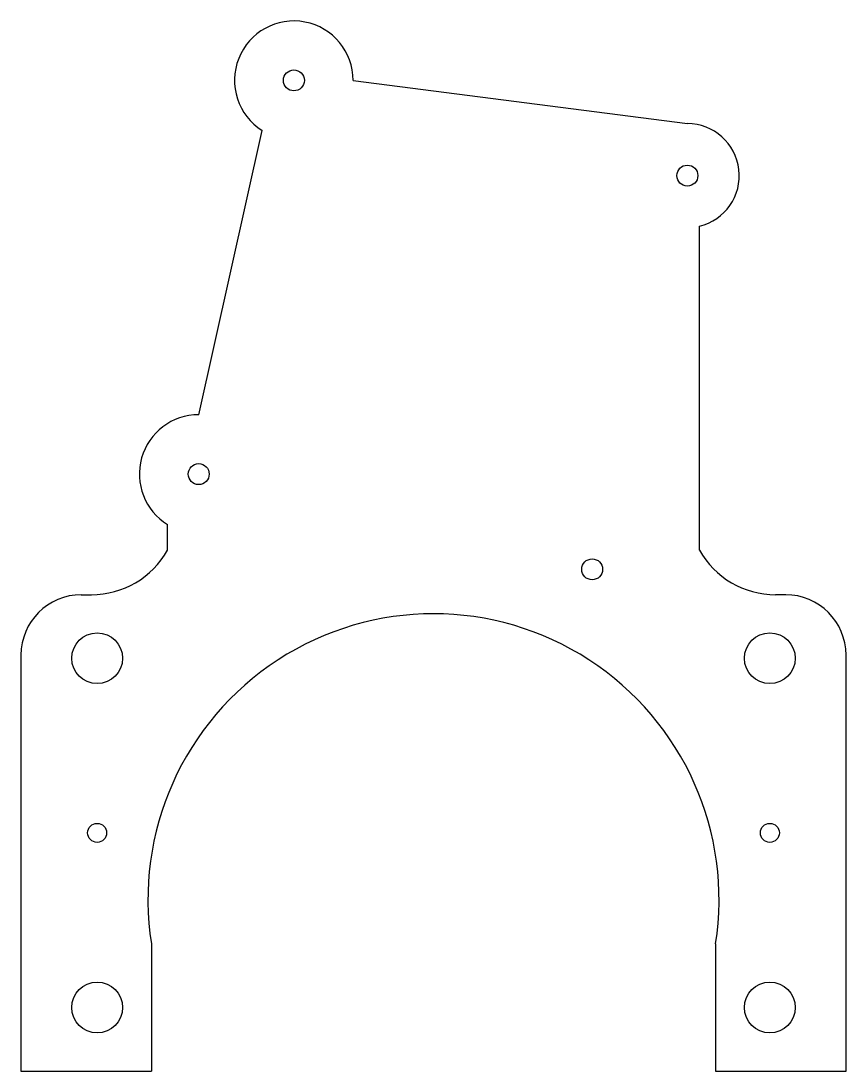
# Model space of a CAD drawing. Header units: millimetres. Extents: x -130 to 0, y 0 to 165.
import ezdxf

# ---------------------------------------------------------------- set-up
doc = ezdxf.new("R2010")
doc.units = ezdxf.units.MM
doc.layers.add('Sketch', color=7, linetype='CONTINUOUS')

msp = doc.modelspace()

# ---------------------------------------------------------------- linework, layer by layer
at = {"layer": 'Sketch'}
for p, q in [((-77.6504, 156), (-25, 149.186)), ((-102, 103.35), (-92, 148.1)), ((-23.1001, 82.0371), (-23.1001, 133.037)), ((-106.9, 82.0371), (-106.9, 86.0371)), ((-120.5, 75), (-118.9, 75)), ((-9.5, 75), (-11.1001, 75)), ((-130, 65.5), (-130, 0)), ((0, 0), (0, 65.5)), ((-109.452, 20), (-109.452, 0)), ((-20.5478, 20), (-20.5478, 0)), ((-130, 0), (-109.452, 0)), ((-20.5478, 0), (0, 0))]:
    msp.add_line(p, q, dxfattribs=at)
for centre, radius in [((-87, 156), 1.65), ((-25, 141), 1.65), ((-102, 94), 1.65), ((-40, 79), 1.65), ((-118, 65), 4), ((-12, 65), 4), ((-118, 37.5), 1.5), ((-12, 37.5), 1.5), ((-118, 10), 4), ((-12, 10), 4)]:
    msp.add_circle(centre, radius, dxfattribs=at)
for centre, radius, start, end in [((-87, 156), 9.3496, 0, -122.329), ((-25, 141), 8.1864, -76.5807, 90), ((-102, 94), 9.3496, 90, -121.606), ((-118.9, 88.75), 13.75, -90, -29.2229), ((-11.1001, 88.75), 13.75, -150.777, -90), ((-120.5, 65.5), 9.5, 90, 180), ((-9.5, 65.5), 9.5, 0, 90), ((-65, 27), 45, -8.94902, -171.051)]:
    msp.add_arc(centre, radius, start, end, dxfattribs=at)

doc.saveas('drawing.dxf')
